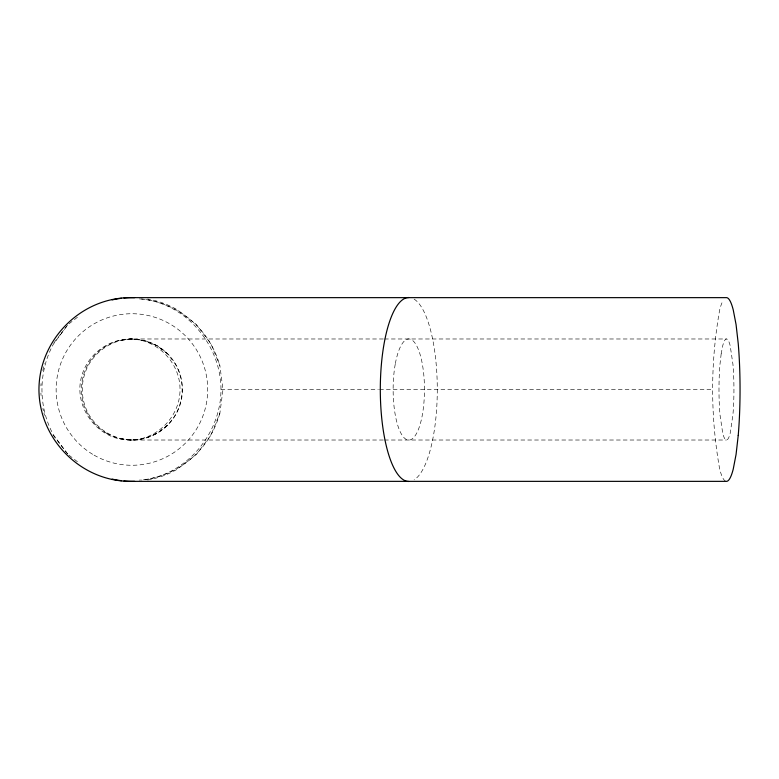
<?xml version="1.0" encoding="UTF-8"?>
<svg xmlns="http://www.w3.org/2000/svg" width="779" height="779" viewBox="0 0 779 779"><rect width="100%" height="100%" fill="white"/><g stroke="black" fill="none" stroke-linecap="round" stroke-linejoin="round"><path stroke-width="0.58" stroke-dasharray="3.9 2.92" d="M725.58 481.159A89.965 13.457 -90 0 1 719.669 469.046C710.312 416.726 710.302 362.274 719.669 309.954A89.965 13.457 90 0 1 722.941 300.772M147.601 480.02A89.965 89.906 90 0 0 177.593 469.046L196.396 454.449L210.817 435.422L219.882 413.269L222.979 389.5L219.882 365.731L210.817 343.578L196.396 324.551L177.593 309.954A89.965 89.906 -90 0 0 147.601 298.98M139.392 298.902C184.905 301.882 221.032 344.61 220.983 389.5C221.032 434.39 184.905 477.118 139.392 480.098M66.595 326.45L53.381 344.162C38.152 372.128 38.152 406.872 53.381 434.838L68.036 454.449M60.45 334.337L53.04 343.967M61.161 333.412L67.52 325.106M68.971 323.821L78.377 316.527M167.631 425.217L157.173 433.251L145.137 438.295L131.914 440.018L118.836 438.295M167.631 353.783L157.173 345.749L144.982 340.705L131.914 339.001C114.357 339.362 97.92 349.177 88.981 364.241A50.995 50.966 -90 0 0 88.981 414.759C97.92 429.823 114.357 439.638 131.914 439.999L132.216 440.018C149.85 439.668 166.472 429.95 175.441 414.759A50.995 50.966 -90 0 0 175.441 364.241L167.514 353.783L157.173 345.749L145.137 340.705L131.914 338.982L118.836 340.705M132.216 338.982C109.216 338.135 87.56 354.211 81.61 376.423C72.866 406.989 98.027 440.544 129.966 440.018L383.307 440.018M383.307 338.982L129.966 338.982C156.93 338.836 180.222 362.634 180.027 389.5C180.222 416.366 156.93 440.164 129.966 440.018L132.216 440.018M384.514 338.982L726.466 338.982M220.983 389.5L378.37 389.5M379.568 389.5L712.873 389.5M384.514 440.018L726.466 440.018M68.971 455.179L78.377 462.473M53.04 435.033L60.45 444.663M61.161 445.588L67.52 453.894M219.873 413.074A91.065 91.065 0 0 1 141.418 480.068M44.588 415.343A91.065 91.065 0 0 1 43.945 413.074M43.361 410.776A91.065 91.065 0 0 1 42.835 408.459M41.034 395.43A91.065 91.065 0 0 1 40.917 393.054M40.917 385.946A91.065 91.065 0 0 1 41.034 383.57M42.835 370.541A91.065 91.065 0 0 1 44.588 363.657M141.418 298.932A91.065 91.065 0 0 1 219.873 365.926M414.116 299.146A91.971 28.482 -90 0 1 437.282 389.5A91.971 28.482 -90 0 1 414.116 479.854M721.179 353.783L719.991 364.241A50.995 7.634 -90 0 0 719.991 414.759L722.727 433.251A49.476 7.401 -90 0 0 730.196 433.251L732.932 414.759A50.995 7.634 -90 0 0 732.932 364.241L730.196 345.749A49.476 7.401 90 0 0 722.727 345.749L721.179 353.783M106.655 433.251A50.518 50.518 0 0 0 182.432 389.5A50.518 50.518 0 0 0 106.655 345.749A50.518 50.518 0 0 0 106.655 433.251M94.025 455.121A75.777 75.777 0 0 0 207.691 389.5A75.777 75.777 0 0 0 94.025 323.879A75.777 75.777 0 0 0 94.025 455.121M395.235 364.212A50.577 15.668 90 0 0 408.8 440.077A50.577 15.668 90 0 0 422.364 364.212A50.577 15.668 90 0 0 395.235 364.212"/><path stroke-width="1.17" d="M123.929 298.036A89.965 89.906 -90 0 1 134.572 297.675M112.157 299.915A89.965 89.906 -90 0 1 121.553 298.279M134.572 481.325A89.965 89.906 90 0 1 123.929 480.964M121.553 480.721A89.965 89.906 90 0 1 112.157 479.085M408.8 481.471A91.971 28.482 -90 0 1 380.308 389.5A91.971 28.482 -90 0 1 408.8 297.529M738.229 435.422L736.067 454.449L733.253 469.046A89.965 13.457 -90 0 1 726.466 481.354L129.966 481.354C80.344 481.159 39.077 438.928 38.95 389.5C39.077 340.072 80.344 297.841 129.966 297.646L726.466 297.646A89.965 13.457 90 0 1 733.253 309.954L736.067 324.551L738.229 343.578A92.73 13.876 -90 0 1 738.229 435.422"/></g></svg>
